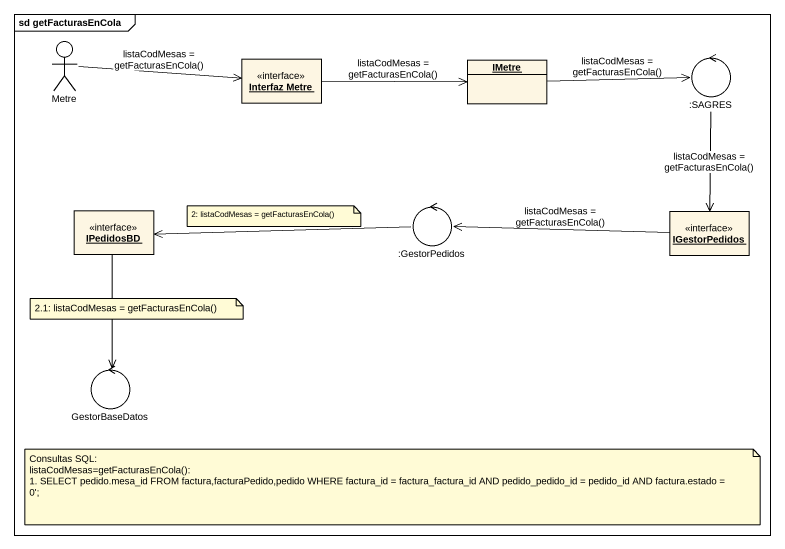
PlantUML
@startuml
mainframe sd getFacturasEnCola
allowmixing
hide circle
hide empty members
actor Metre
object "Interfaz Metre" as Interfaz_Metre <<interface>>
object IMetre
control ":SAGRES" as SAGRES
object IPedidosBD <<interface>>
control ":GestorPedidos" as GestorPedidos
object IGestorPedidos <<interface>>
control GestorBaseDatos
Metre -right-> Interfaz_Metre : listaCodMesas = getFacturasEnCola()
Interfaz_Metre -right-> IMetre : listaCodMesas = getFacturasEnCola()
IMetre -right-> SAGRES : listaCodMesas = getFacturasEnCola()
SAGRES --> IGestorPedidos : listaCodMesas = getFacturasEnCola()
IPedidosBD --> GestorBaseDatos
GestorPedidos -left-> IPedidosBD
IGestorPedidos -left-> GestorPedidos : listaCodMesas = getFacturasEnCola()
note as N1
  2: listaCodMesas = getFacturasEnCola()
end note
note as N2
  2.1: listaCodMesas = getFacturasEnCola()
end note
note as N3
  Consultas SQL:
  listaCodMesas=getFacturasEnCola():
  1. SELECT pedido.mesa_id FROM factura,facturaPedido,pedido WHERE factura_id = factura_factura_id AND pedido_pedido_id = pedido_id AND factura.estado = 0';
end note
@enduml
